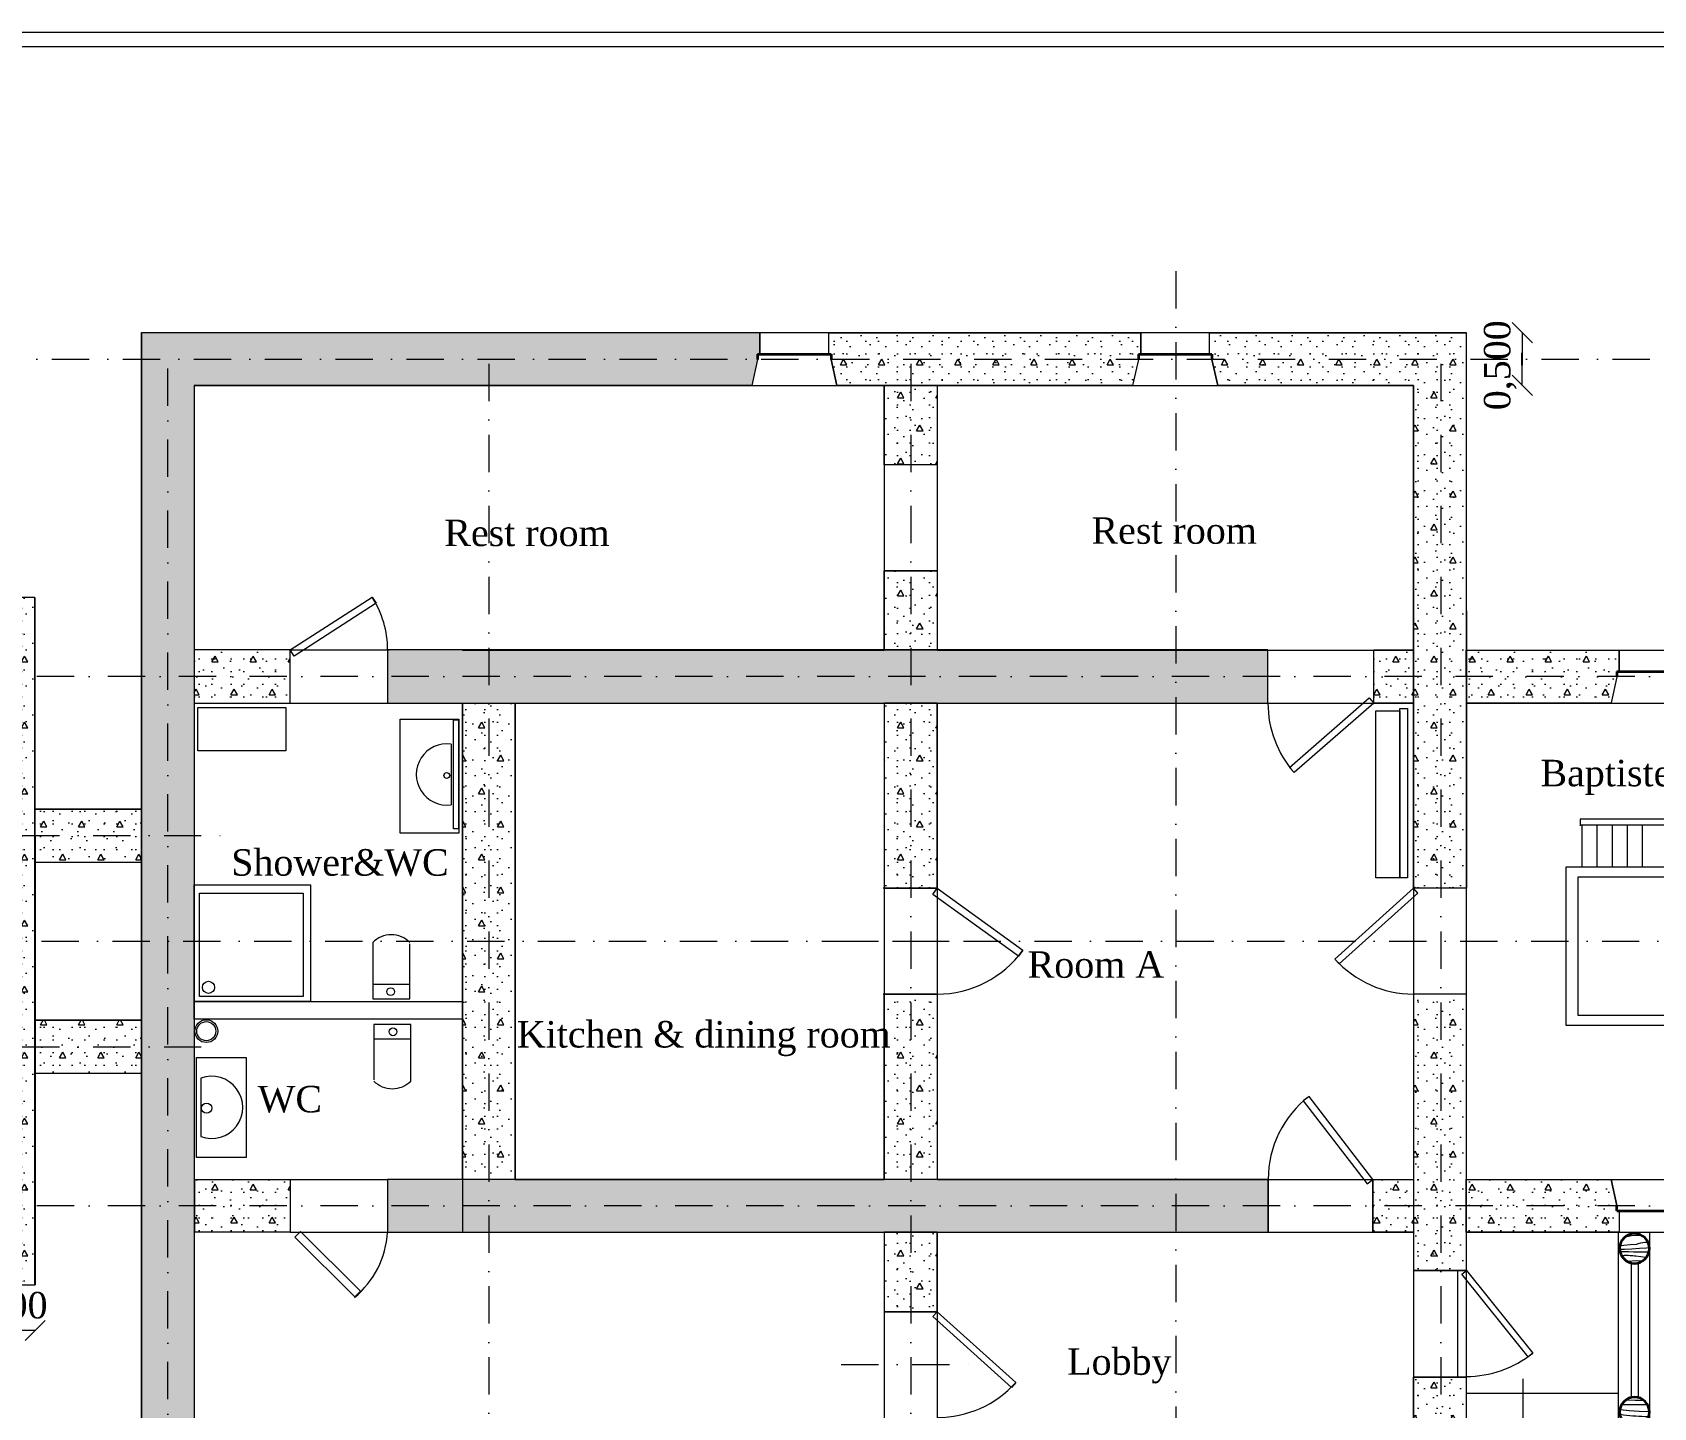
# Model space of a CAD drawing. Header units: millimetres. Extents: x 2399 to 111977, y 1313 to 59551.
# Drawn here: x 42442 to 57763, y 9646 to 22637 of the extents above; entities that cross this region are included whole.
import ezdxf

# ---------------------------------------------------------------- set-up
doc = ezdxf.new("R2010")
doc.units = ezdxf.units.MM
doc.linetypes.add('Штрихпунктирная', pattern=[670.277762, 352.777767, -176.388884, 0, -141.111112])
for name, color, linetype, lineweight in [('Basement level', 252, 'Continuous', 13), ('detail1', 7, 'Continuous', 35), ('main line', 7, 'Continuous', 13), ('scale', 7, 'Continuous', 13)]:
    doc.layers.add(name, color=color, linetype=linetype, lineweight=lineweight)
doc.layers.add('dim', color=7, linetype='Continuous')
doc.styles.add('СГЕНЕРИР_СТИЛЬ_1', font='georgia.ttf')
doc.dimstyles.new('СГЕНЕРИР_СТИЛЬ__10', dxfattribs={"dimtxt": 250, "dimasz": 190, "dimexe": 0.18, "dimexo": 0.0625, "dimgap": 0.09, "dimtad": 1, "dimdec": 3, "dimlfac": 0.001, "dimzin": 0, "dimdsep": 46, "dimtxsty": 'СГЕНЕРИР_СТИЛЬ_1', "dimblk": 'ARROWHEAD_6', "dimblk1": 'ARROWHEAD_6', "dimblk2": 'ARROWHEAD_6', "dimcen": 0.09, "dimse1": 1, "dimse2": 1, "dimclrd": 7, "dimclre": 7, "dimclrt": 7, "dimadec": 0, "dimazin": 0, "dimtfac": 1, "dimtdec": 4, "dimtmove": 2, "dimatfit": 3, "dimfxl": 1, "dimtolj": 1, "dimtzin": 0, "dimarcsym": 0})
doc.dimstyles.new('СГЕНЕРИР_СТИЛЬ__13', dxfattribs={"dimtxt": 250, "dimasz": 190, "dimexe": 0.18, "dimexo": 0.0625, "dimgap": 0.09, "dimtad": 1, "dimtih": 1, "dimtoh": 1, "dimdec": 3, "dimlfac": 0.001, "dimzin": 0, "dimdsep": 46, "dimtxsty": 'СГЕНЕРИР_СТИЛЬ_1', "dimblk": 'ARROWHEAD_6', "dimblk1": 'ARROWHEAD_6', "dimblk2": 'ARROWHEAD_6', "dimcen": 0.09, "dimse1": 1, "dimse2": 1, "dimclrd": 7, "dimclre": 7, "dimclrt": 7, "dimadec": 0, "dimazin": 0, "dimtfac": 1, "dimtdec": 4, "dimtmove": 2, "dimatfit": 3, "dimfxl": 1, "dimtolj": 1, "dimtzin": 0, "dimarcsym": 0})
pattern_1 = [(0, (2018.2, 28539.4), (0, 623.538), [60, -300]), (0, (2198.2, 28851.2), (0, 623.538), [60, -300]), (60, (2018.2, 28539.4), (-540, 311.769), [60, -300]), (60, (2378.2, 28539.4), (-540, 311.769), [60, -300]), (120, (2078.2, 28539.4), (540, 311.769), [60, -300]), (120, (2438.2, 28539.4), (540, 311.769), [60, -300]), (0, (2018.21, 28599.4), (0, 120), [0, -120, 0, -180]), (45, (2078.21, 28599.4), (-84.85282, 84.85282), [0, -90, 0, -150])]

# ---------------------------------------------------------------- blocks, each defined once
blk = doc.blocks.new('*X71')
at = {"layer": 'Basement level', "color": 252, "linetype": 'Continuous', "lineweight": 13}
for p, q in [((55493, -17279), (55482, -17281)), ((55537, -17272), (55493, -17279)), ((55581, -17269), (55537, -17272)), ((55626, -17268), (55581, -17269)), ((55635, -17269), (55626, -17268)), ((55470, -17399), (55427, -17401)), ((55465, -17362), (55431, -17364)), ((55471, -17422), (55433, -17422)), ((55442, -17456), (55468, -17456)), ((55522, -17357), (55465, -17362)), ((55482, -17456), (55468, -17456)), ((55540, -17396), (55470, -17399)), ((55512, -17423), (55471, -17422)), ((55495, -17457), (55482, -17456)), ((55509, -17458), (55495, -17457)), ((55523, -17459), (55509, -17458)), ((55554, -17424), (55512, -17423)), ((55579, -17352), (55522, -17357)), ((55536, -17460), (55523, -17459)), ((55550, -17461), (55536, -17460)), ((55610, -17392), (55540, -17396)), ((55564, -17462), (55550, -17461)), ((55596, -17424), (55554, -17424)), ((55577, -17464), (55564, -17462)), ((55672, -17475), (55577, -17464)), ((55600, -17346), (55579, -17352)), ((55638, -17425), (55596, -17424)), ((55620, -17341), (55600, -17346)), ((55679, -17387), (55610, -17392)), ((55642, -17337), (55620, -17341)), ((55680, -17425), (55638, -17425)), ((55663, -17335), (55642, -17337)), ((55684, -17333), (55663, -17335)), ((55704, -17385), (55679, -17387)), ((55696, -17426), (55680, -17425)), ((55690, -17333), (55684, -17333)), ((55539, -17509), (55497, -17512)), ((55584, -17508), (55539, -17509)), ((55628, -17510), (55584, -17508)), ((55636, -17511), (55628, -17510))]:
    blk.add_line(p, q, dxfattribs=at)
blk = doc.blocks.new('Штриховка_36', base_point=(0, 2500))
at = {"layer": 'detail1', "color": 7, "linetype": 'Continuous', "lineweight": 35}
for start, end in [(0, 180), (180, 0)]:
    blk.add_arc((55565, -17390), 141, start, end, dxfattribs=at)
at = {"layer": 'Basement level', "color": 252, "linetype": 'Continuous', "lineweight": 13}
blk.add_blockref('*X71', (0, 0), dxfattribs=at)
blk = doc.blocks.new('*X73')
at = {"layer": 'Basement level', "color": 252, "linetype": 'Continuous', "lineweight": 13}
for p, q in [((55495, -18823), (55485, -18823)), ((55571, -18826), (55495, -18823)), ((55648, -18828), (55571, -18826)), ((55649, -18828), (55648, -18828)), ((55514, -18924), (55430, -18916)), ((55461, -18964), (55431, -18959)), ((55467, -18867), (55443, -18866)), ((55490, -18967), (55461, -18964)), ((55546, -18867), (55467, -18867)), ((55519, -18970), (55490, -18967)), ((55609, -18930), (55514, -18924)), ((55548, -18973), (55519, -18970)), ((55625, -18868), (55546, -18867)), ((55577, -18975), (55548, -18973)), ((55606, -18977), (55577, -18975)), ((55635, -18979), (55606, -18977)), ((55705, -18934), (55609, -18930)), ((55687, -18869), (55625, -18868)), ((55664, -18980), (55635, -18979)), ((55693, -18981), (55664, -18980)), ((55693, -18981), (55693, -18981)), ((55705, -18934), (55705, -18934)), ((55518, -19023), (55455, -19018)), ((55584, -19027), (55518, -19023)), ((55529, -19066), (55525, -19066)), ((55597, -19068), (55529, -19066)), ((55650, -19030), (55584, -19027)), ((55662, -19030), (55650, -19030))]:
    blk.add_line(p, q, dxfattribs=at)
blk = doc.blocks.new('Штриховка_37', base_point=(0, 2500))
at = {"layer": 'detail1', "color": 7, "linetype": 'Continuous', "lineweight": 35}
for start, end in [(0, 180), (180, 0)]:
    blk.add_arc((55565, -18936), 141, start, end, dxfattribs=at)
at = {"layer": 'Basement level', "color": 252, "linetype": 'Continuous', "lineweight": 13}
blk.add_blockref('*X73', (0, 0), dxfattribs=at)
blk = doc.blocks.new('ARROWHEAD_6')
at = {"color": 0, "linetype": 'Continuous', "lineweight": 0}
for p, q in [((0, 0), (-1, 0)), ((-0.5, -0.5), (0.5, 0.5))]:
    blk.add_line(p, q, dxfattribs=at)
blk = doc.blocks.new('*D464')
at = {"layer": 'Defpoints', "color": 0, "linetype": 'Continuous', "transparency": 16777216}
for p in [(41969, 11475), (42468, 11470), (42468, 10375)]:
    blk.add_point(p, dxfattribs=at)
at = {"layer": 'dim', "color": 7, "linetype": 'Continuous', "lineweight": -2, "transparency": 16777216}
blk.add_line((42159, 10375), (42278, 10375), dxfattribs=at)
at = {"layer": 'dim', "color": 7, "linetype": 'Continuous', "lineweight": -2, "transparency": 16777216, "xscale": 190, "yscale": 190, "zscale": 190, "rotation": 180}
blk.add_blockref('ARROWHEAD_6', (41969, 10375), dxfattribs=at)
at = {"layer": 'dim', "color": 7, "linetype": 'Continuous', "lineweight": -2, "transparency": 16777216, "xscale": 190, "yscale": 190, "zscale": 190}
blk.add_blockref('ARROWHEAD_6', (42468, 10375), dxfattribs=at)
at = {"layer": 'dim', "color": 7, "linetype": 'Continuous', "lineweight": 13, "transparency": 16777216, "insert": (42160, 10584), "char_height": 250, "attachment_point": 5, "style": 'СГЕНЕРИР_СТИЛЬ_1'}
blk.add_mtext('\\A1;0,500', dxfattribs=at)
blk = doc.blocks.new('*D466')
at = {"layer": 'Defpoints', "color": 0, "linetype": 'Continuous', "transparency": 16777216}
for p in [(55118, 19801), (56522, 19801), (55118, 19303)]:
    blk.add_point(p, dxfattribs=at)
at = {"layer": 'dim', "color": 7, "linetype": 'Continuous', "lineweight": -2, "transparency": 16777216}
blk.add_line((56522, 19493), (56522, 19611), dxfattribs=at)
at = {"layer": 'dim', "color": 7, "linetype": 'Continuous', "lineweight": -2, "transparency": 16777216, "xscale": 190, "yscale": 190, "zscale": 190}
for p, rotation in [((56522, 19801), 90), ((56522, 19303), 270)]:
    blk.add_blockref('ARROWHEAD_6', p, dxfattribs=dict(at, rotation=rotation))
at = {"layer": 'dim', "color": 7, "linetype": 'Continuous', "lineweight": 13, "transparency": 16777216, "insert": (56314, 19493), "char_height": 250, "attachment_point": 5, "rotation": 90, "style": 'СГЕНЕРИР_СТИЛЬ_1'}
blk.add_mtext('\\A1;0,500', dxfattribs=at)

msp = doc.modelspace()

# ---------------------------------------------------------------- hatches: boundary and pattern name
at = {"layer": 'main line', "linetype": 'Continuous', "lineweight": 13}
h = msp.add_hatch(dxfattribs=at)
h.set_pattern_fill('БЕТОН_СТРОИТЕЛЬНЫЙ', style=0, pattern_type=2)
h.set_pattern_definition(pattern_1)
h.paths.add_polyline_path([(43472.4483, 19802.6226), (49317.6389, 19800.8658), (49317.6389, 19597.3471), (49295.2378, 19597.3471), (49295.2378, 19547.7908), (49240.1312, 19302.8857), (43971.0143, 19302.8857), (43971.0143, 8801.4965), (49240.1312, 8801.4965), (49295.2378, 8556.5914), (49295.2378, 8507.0351), (49317.6389, 8507.0351), (49317.6389, 8303.5164), (43472.4483, 8303.5164)])
h = msp.add_hatch(dxfattribs=at)
h.set_pattern_fill('БЕТОН_СТРОИТЕЛЬНЫЙ', style=0, pattern_type=2)
h.set_pattern_definition(pattern_1)
h.paths.add_polyline_path([(49967.6389, 19800.8658), (52917.2173, 19800.8658), (52917.2173, 19597.3471), (52894.8162, 19597.3471), (52894.8162, 19547.7908), (52839.7096, 19302.8857), (50045.1465, 19302.8857), (49990.04, 19547.7908), (49990.04, 19597.3471), (49967.6389, 19597.3471)])
h = msp.add_hatch(dxfattribs=at)
h.set_pattern_fill('БЕТОН_СТРОИТЕЛЬНЫЙ', style=0, pattern_type=2)
h.set_pattern_definition(pattern_1)
h.paths.add_polyline_path([(53644.7249, 19302.8857), (53589.6184, 19547.7908), (53589.6184, 19597.3471), (53567.2173, 19597.3471), (53567.2173, 19800.8658), (55992.2894, 19800.8658), (55993.8431, 14552.1911), (55494.4005, 14552.1911), (55494.4005, 19302.8857)])
h = msp.add_hatch(dxfattribs=at)
h.set_pattern_fill('БЕТОН_СТРОИТЕЛЬНЫЙ', style=0, pattern_type=2)
h.set_pattern_definition(pattern_1)
h.paths.add_polyline_path([(50492.1452, 19302.8857), (50991.5878, 19302.8857), (50991.5878, 18552.4726), (50492.1452, 18552.4726)])
h = msp.add_hatch(dxfattribs=at)
h.set_pattern_fill('БЕТОН_СТРОИТЕЛЬНЫЙ', style=0, pattern_type=2)
h.set_pattern_definition(pattern_1)
h.paths.add_polyline_path([(50492.1452, 17552.4726), (50991.5878, 17552.4726), (50991.5878, 16802.0596), (50492.1452, 16802.0596)])
h = msp.add_hatch(dxfattribs=at)
h.set_pattern_fill('БЕТОН_СТРОИТЕЛЬНЫЙ', style=0, pattern_type=2)
h.set_pattern_definition(pattern_1)
h.paths.add_polyline_path([(39926.6112, 10806.1069), (42465.4429, 10806.1069), (42465.4429, 15298.9477), (42465.4429, 17298.2753), (39926.6112, 17298.2753)])
h.paths.add_polyline_path([(40422.3238, 15298.9477), (40422.3238, 16799.0059), (41969.4664, 16799.0059), (41969.4664, 15298.9477)], flags=16)
h.paths.add_polyline_path([(40422.5703, 11305.3763), (40422.5703, 12805.4345), (41969.4664, 12805.4345), (41969.4664, 11305.3763)], flags=16)
h.paths.add_polyline_path([(40422.5703, 13304.704), (40422.5703, 14799.6782), (41969.4664, 14799.6782), (41969.4664, 13304.704)], flags=16)
h = msp.add_hatch(dxfattribs=at)
h.set_pattern_fill('БЕТОН_СТРОИТЕЛЬНЫЙ', style=0, pattern_type=2)
h.set_pattern_definition(pattern_1)
h.paths.add_polyline_path([(44877.1411, 16804.3889), (43970.1887, 16804.3889), (43970.1887, 16301.5175), (44877.1411, 16301.5175)])
h = msp.add_hatch(dxfattribs=at)
h.set_pattern_fill('БЕТОН_СТРОИТЕЛЬНЫЙ', style=0, pattern_type=2)
h.set_pattern_definition(pattern_1)
h.paths.add_polyline_path([(54118.252, 16804.3889), (45798.7863, 16804.3889), (45798.7863, 16301.5175), (54118.252, 16301.5175)])
h = msp.add_hatch(dxfattribs=at)
h.set_pattern_fill('БЕТОН_ЛЕГКИЙ', style=0, pattern_type=2)
h.set_pattern_definition([(0, (2018.2, 23324.7), (0, 779.423), [48.75, -401.25]), (0, (2243.2, 23714.45), (0, 779.423), [48.75, -401.25]), (60, (2018.2, 23324.7), (-675, 389.711), [48.75, -401.25]), (60, (2468.2, 23324.7), (-675, 389.711), [48.75, -401.25]), (120, (2067, 23324.7), (675, 389.711), [48.75, -401.25]), (120, (2517, 23324.7), (675, 389.711), [48.75, -401.25]), (0, (2018.21, 23399.73), (0, 150), [0, -150, 0, -225]), (45, (2093.21, 23399.73), (-106.066, 106.066), [0, -112.5, 0, -187.5])])
h.paths.add_polyline_path([(46505.3698, 16804.3889), (50482.8627, 16802.065), (50482.8627, 16804.3889)])
h = msp.add_hatch(dxfattribs=at)
h.set_pattern_fill('БЕТОН_СТРОИТЕЛЬНЫЙ', style=0, pattern_type=2)
h.set_pattern_definition(pattern_1)
h.paths.add_polyline_path([(55118.252, 16804.3889), (55494.4005, 16804.3889), (55494.4005, 16302.3226), (55118.252, 16302.3226)])
h = msp.add_hatch(dxfattribs=at)
h.set_pattern_fill('БЕТОН_СТРОИТЕЛЬНЫЙ', style=0, pattern_type=2)
h.set_pattern_definition(pattern_1)
h.paths.add_polyline_path([(55993.1771, 16802.0596), (57438.3313, 16802.0596), (57438.3313, 16598.5409), (57415.9302, 16598.5409), (57415.9302, 16548.9846), (57360.8236, 16304.0795), (55993.325, 16302.3226)])
h = msp.add_hatch(dxfattribs=at)
h.set_pattern_fill('БЕТОН_СТРОИТЕЛЬНЫЙ', style=0, pattern_type=2)
h.set_pattern_definition(pattern_1)
h.paths.add_polyline_path([(46505.3698, 16301.5175), (47002.1146, 16301.5175), (47002.1146, 11801.1334), (46505.3698, 11801.1334)])
h = msp.add_hatch(dxfattribs=at)
h.set_pattern_fill('БЕТОН_СТРОИТЕЛЬНЫЙ', style=0, pattern_type=2)
h.set_pattern_definition(pattern_1)
h.paths.add_polyline_path([(50492.1452, 14552.1911), (50991.5878, 14552.1911), (50991.5878, 16302.3226), (50492.1452, 16302.3226)])
h = msp.add_hatch(dxfattribs=at)
h.set_pattern_fill('БЕТОН_СТРОИТЕЛЬНЫЙ', style=0, pattern_type=2)
h.set_pattern_definition(pattern_1)
h.paths.add_polyline_path([(42465.4429, 10806.1069), (42468.2429, 10806.1069), (42468.2429, 12805.4345), (43473.2711, 12805.4345), (43473.2711, 13304.704), (42468.803, 13304.704), (42468.803, 14799.6782), (43472.4483, 14799.6782), (43472.4483, 15298.9477), (42465.4429, 15298.9477)])
h = msp.add_hatch(dxfattribs=at)
h.set_pattern_fill('БЕТОН_СТРОИТЕЛЬНЫЙ', style=0, pattern_type=2)
h.set_pattern_definition(pattern_1)
h.paths.add_polyline_path([(50492.1484, 13552.1911), (50991.5878, 13552.1911), (50991.5878, 11802.0596), (50492.1484, 11802.0596)])
h = msp.add_hatch(dxfattribs=at)
h.set_pattern_fill('БЕТОН_СТРОИТЕЛЬНЫЙ', style=0, pattern_type=2)
h.set_pattern_definition(pattern_1)
h.paths.add_polyline_path([(55492.8468, 10939.8233), (55993.8431, 10939.8233), (55993.8431, 13552.1911), (55492.8468, 13552.1911)])
h = msp.add_hatch(dxfattribs=at)
h.set_pattern_fill('БЕТОН_СТРОИТЕЛЬНЫЙ', style=0, pattern_type=2)
h.set_pattern_definition(pattern_1)
h.paths.add_polyline_path([(43976.9636, 11802.0596), (44877.1411, 11802.0596), (44877.1411, 11302.3226), (43976.9636, 11302.3226)])
h = msp.add_hatch(dxfattribs=at)
h.set_pattern_fill('БЕТОН_СТРОИТЕЛЬНЫЙ', style=0, pattern_type=2)
h.set_pattern_definition(pattern_1)
h.paths.add_polyline_path([(45798.7863, 11302.3226), (54120.4672, 11302.3226), (54120.4672, 11802.0596), (45798.7863, 11802.0596)])
h = msp.add_hatch(dxfattribs=at)
h.set_pattern_fill('БЕТОН_СТРОИТЕЛЬНЫЙ', style=0, pattern_type=2)
h.set_pattern_definition(pattern_1)
h.paths.add_polyline_path([(55110.0543, 11802.0596), (55492.8468, 11802.0596), (55492.8468, 11302.3226), (55110.0543, 11302.3226)])
h = msp.add_hatch(dxfattribs=at)
h.set_pattern_fill('БЕТОН_СТРОИТЕЛЬНЫЙ', style=0, pattern_type=2)
h.set_pattern_definition(pattern_1)
h.paths.add_polyline_path([(55992.6778, 11802.0596), (57360.8236, 11802.0596), (57415.9302, 11555.3976), (57415.9302, 11505.8413), (57438.3313, 11505.8413), (57438.3313, 11302.3226), (55992.6223, 11302.3226)])
h = msp.add_hatch(dxfattribs=at)
h.set_pattern_fill('БЕТОН_СТРОИТЕЛЬНЫЙ', style=0, pattern_type=2)
h.set_pattern_definition(pattern_1)
h.paths.add_polyline_path([(50492.1452, 10551.9096), (50991.5878, 10551.9096), (50991.5878, 11302.3226), (50492.1452, 11302.3226)])
h = msp.add_hatch(dxfattribs=at)
h.set_pattern_fill('БЕТОН_СТРОИТЕЛЬНЫЙ', style=0, pattern_type=2)
h.set_pattern_definition(pattern_1)
h.paths.add_polyline_path([(53567.2173, 8303.5164), (53567.2173, 8507.0351), (53589.6184, 8507.0351), (53589.6184, 8556.5914), (53644.7249, 8801.4965), (55492.8468, 8801.4965), (55492.8468, 9934.1504), (55992.2894, 9934.1504), (55992.2894, 8301.7596)])

# ---------------------------------------------------------------- linework, layer by layer
at = {"layer": 'Basement level', "color": 252, "linetype": 'Continuous', "lineweight": 13, "flags": 128}
for points in [[(43472.4483, 19802.6226), (49317.6389, 19800.8658), (49317.6389, 19597.3471), (49295.2378, 19597.3471), (49295.2378, 19547.7908), (49240.1312, 19302.8857), (43971.0143, 19302.8857), (43971.0143, 8801.4965), (49240.1312, 8801.4965), (49295.2378, 8556.5914), (49295.2378, 8507.0351), (49317.6389, 8507.0351), (49317.6389, 8303.5164), (43472.4483, 8303.5164)], [(49967.6389, 19800.8658), (52917.2173, 19800.8658), (52917.2173, 19597.3471), (52894.8162, 19597.3471), (52894.8162, 19547.7908), (52839.7096, 19302.8857), (50045.1465, 19302.8857), (49990.04, 19547.7908), (49990.04, 19597.3471), (49967.6389, 19597.3471)], [(53644.7249, 19302.8857), (53589.6184, 19547.7908), (53589.6184, 19597.3471), (53567.2173, 19597.3471), (53567.2173, 19800.8658), (55992.2894, 19800.8658), (55993.8431, 14552.1911), (55494.4005, 14552.1911), (55494.4005, 19302.8857)], [(50492.1452, 19302.8857), (50991.5878, 19302.8857), (50991.5878, 18552.4726), (50492.1452, 18552.4726)], [(50492.1452, 17552.4726), (50991.5878, 17552.4726), (50991.5878, 16802.0596), (50492.1452, 16802.0596)], [(39926.6112, 10806.1069), (42465.4429, 10806.1069), (42465.4429, 15298.9477), (42465.4429, 17298.2753), (39926.6112, 17298.2753)], [(46505.3698, 16804.3889), (50482.8627, 16802.065), (50482.8627, 16804.3889)], [(55118.252, 16804.3889), (55494.4005, 16804.3889), (55494.4005, 16302.3226), (55118.252, 16302.3226)], [(55993.1771, 16802.0596), (57438.3313, 16802.0596), (57438.3313, 16598.5409), (57415.9302, 16598.5409), (57415.9302, 16548.9846), (57360.8236, 16304.0795), (55993.325, 16302.3226)], [(46505.3698, 16301.5175), (47002.1146, 16301.5175), (47002.1146, 11801.1334), (46505.3698, 11801.1334)], [(50492.1452, 14552.1911), (50991.5878, 14552.1911), (50991.5878, 16302.3226), (50492.1452, 16302.3226)], [(42465.4429, 10806.1069), (42468.2429, 10806.1069), (42468.2429, 12805.4345), (43473.2711, 12805.4345), (43473.2711, 13304.704), (42468.803, 13304.704), (42468.803, 14799.6782), (43472.4483, 14799.6782), (43472.4483, 15298.9477), (42465.4429, 15298.9477)], [(50492.1484, 13552.1911), (50991.5878, 13552.1911), (50991.5878, 11802.0596), (50492.1484, 11802.0596)], [(55492.8468, 10939.8233), (55993.8431, 10939.8233), (55993.8431, 13552.1911), (55492.8468, 13552.1911)], [(55110.0543, 11802.0596), (55492.8468, 11802.0596), (55492.8468, 11302.3226), (55110.0543, 11302.3226)], [(55992.6778, 11802.0596), (57360.8236, 11802.0596), (57415.9302, 11555.3976), (57415.9302, 11505.8413), (57438.3313, 11505.8413), (57438.3313, 11302.3226), (55992.6223, 11302.3226)], [(50492.1452, 10551.9096), (50991.5878, 10551.9096), (50991.5878, 11302.3226), (50492.1452, 11302.3226)], [(53567.2173, 8303.5164), (53567.2173, 8507.0351), (53589.6184, 8507.0351), (53589.6184, 8556.5914), (53644.7249, 8801.4965), (55492.8468, 8801.4965), (55492.8468, 9934.1504), (55992.2894, 9934.1504), (55992.2894, 8301.7596)]]:
    msp.add_lwpolyline(points, close=True, dxfattribs=at)
at = {"layer": 'detail1', "color": 7, "linetype": 'Continuous', "lineweight": 35}
for p, q in [((49295.2378, 19597.3471), (49295.2378, 19547.7908)), ((49295.2378, 19597.3471), (49990.04, 19597.3471)), ((49990.04, 19597.3471), (49990.04, 19547.7908)), ((52894.8162, 19597.3471), (52894.8162, 19547.7908)), ((52894.8162, 19597.3471), (53589.6184, 19597.3471)), ((53589.6184, 19597.3471), (53589.6184, 19547.7908)), ((57415.9302, 16598.5409), (58110.7324, 16598.5409)), ((57415.9302, 16598.5409), (57415.9302, 16548.9846)), ((57415.9302, 11505.8413), (57415.9302, 11555.3976)), ((57415.9302, 11505.8413), (58110.7324, 11505.8413))]:
    msp.add_line(p, q, dxfattribs=at)
at = {"layer": 'main line', "color": 7, "linetype": 'Continuous', "lineweight": 13}
for p, q in [((65302.8493, 22637.3888), (33850.9537, 22637.3888)), ((34949.5144, 22503.4992), (65127.5997, 22503.4992)), ((43472.4483, 19802.6226), (55992.2894, 19802.6226)), ((43472.4483, 19802.6226), (43472.4483, 8301.7596)), ((49317.6389, 19597.3471), (49317.6389, 19800.8658)), ((49967.6389, 19597.3471), (49967.6389, 19800.8658)), ((52917.2173, 19597.3471), (52917.2173, 19800.8658)), ((53567.2173, 19597.3471), (53567.2173, 19800.8658)), ((55992.2894, 19802.6226), (55993.1771, 16802.0596)), ((49295.2378, 19547.7908), (49240.1312, 19302.8857)), ((49990.04, 19547.7908), (50045.1465, 19302.8857)), ((52894.8162, 19547.7908), (52839.7096, 19302.8857)), ((53589.6184, 19547.7908), (53644.7249, 19302.8857)), ((43971.0143, 19302.8857), (50492.1452, 19302.8857)), ((43971.0143, 19302.8857), (43971.0143, 8751.3892)), ((50492.1452, 19302.8857), (50492.1452, 16802.0596)), ((50991.5878, 19302.8857), (55492.8468, 19302.8857)), ((50991.5878, 19302.8857), (50991.5878, 16802.0596)), ((55492.8468, 19302.8857), (55492.8468, 16802.0596)), ((50991.5878, 18552.4726), (50492.1452, 18552.4726)), ((50991.5878, 17552.4726), (50492.1452, 17552.4726)), ((42465.4429, 17298.2753), (42465.4429, 15298.9477)), ((44877.1411, 16804.3889), (45652.0602, 17303.3181)), ((45689.834, 17244.6492), (44914.9148, 16745.72)), ((45652.0602, 17303.3181), (45689.834, 17244.6492)), ((44877.1411, 16804.3889), (45812.8259, 16804.3889)), ((44914.9148, 16745.72), (44877.1411, 16804.3889)), ((46505.3698, 16802.0596), (50492.1452, 16802.0596)), ((50991.5878, 16802.0596), (55494.4005, 16802.0596)), ((54118.252, 16304.9463), (54118.252, 16804.3889)), ((55118.252, 16304.9463), (55118.252, 16804.3889)), ((55993.1771, 16802.0596), (60009.4479, 16802.0596)), ((57438.3313, 16598.5409), (57438.3313, 16802.0596)), ((57415.9302, 16548.9846), (57360.8236, 16304.0795)), ((44005.0705, 16259.9388), (44836.4981, 16259.9388)), ((44005.0705, 15849.4873), (44005.0705, 16259.9388)), ((44836.4981, 16259.9388), (44836.4981, 15849.4873)), ((44877.1411, 16301.5175), (45798.7863, 16301.5175)), ((46505.3698, 16301.5175), (46505.3698, 11302.3226)), ((47004.8124, 16302.3226), (47004.8124, 11802.0596)), ((47004.8124, 16302.3226), (50492.1452, 16302.3226)), ((50492.1452, 16302.3226), (50492.1452, 11802.0596)), ((50991.5878, 16302.3226), (55494.4005, 16302.3226)), ((50991.5878, 16302.3226), (50991.5878, 11802.0596)), ((54322.3323, 15693.4835), (55075.7797, 16350.9921)), ((55118.252, 16302.3226), (54364.8045, 15644.814)), ((55075.7797, 16350.9921), (55118.252, 16302.3226)), ((55365.2398, 16251.1454), (55437.9845, 16251.1454)), ((55365.2398, 14650.7631), (55365.2398, 16251.1454)), ((55437.9845, 16251.1454), (55437.9845, 14650.7631)), ((55492.8468, 16302.3226), (55492.8468, 11802.0596)), ((55993.1771, 16302.3226), (55992.6778, 11802.0596)), ((55993.325, 16302.3226), (59510.0053, 16302.3226)), ((45916.0466, 16149.4918), (46471.7349, 16149.4918)), ((45916.0466, 15073.4771), (45916.0466, 16149.4918)), ((46422.3993, 16143.8902), (46467.8647, 16143.8902)), ((46422.3993, 15113.3409), (46422.3993, 16143.8902)), ((46467.8647, 16143.8902), (46467.8647, 15113.3409)), ((46471.7349, 16149.4918), (46471.7349, 15073.4771)), ((55137.3454, 16227.5858), (55365.2398, 16227.5858)), ((55137.3454, 14650.7631), (55137.3454, 16227.5858)), ((55365.2398, 16227.5858), (55365.2398, 14650.7631)), ((44836.4981, 15849.4873), (44005.0705, 15849.4873)), ((46398.3434, 15913.7974), (46398.3434, 15341.2895)), ((54364.8045, 15644.814), (54322.3323, 15693.4835)), ((42465.4429, 15298.9477), (43472.4483, 15298.9477)), ((42465.4429, 15298.9477), (42468.8029, 14799.6782)), ((58392.0424, 15203.7107), (57070.1778, 15203.7107)), ((57070.1778, 15203.7107), (57070.1778, 15140.5643)), ((46471.7349, 15073.4771), (45916.0466, 15073.4771)), ((46467.8647, 15113.3409), (46422.3993, 15113.3409)), ((57070.1778, 15152.3516), (58328.896, 15152.3516)), ((57087.1862, 14754.5544), (57087.1862, 15152.3516)), ((57230.1487, 14754.5544), (57230.1487, 15152.3516)), ((57373.1111, 14754.5544), (57373.1111, 15152.3516)), ((57516.0735, 14754.5544), (57516.0735, 15152.3516)), ((57659.036, 14754.5544), (57659.036, 15152.3516)), ((42468.8029, 14799.6782), (42468.8029, 13304.704)), ((42468.8029, 14799.6782), (43472.4483, 14799.6782)), ((56935.6349, 14754.5544), (58611.6717, 14754.5544)), ((56935.6349, 13256.5965), (56935.6349, 14754.5544)), ((43971.0143, 14585.9001), (45070.2144, 14585.9001)), ((43971.0143, 13482.1817), (43971.0143, 14585.9001)), ((45070.2144, 14585.9001), (45070.2144, 13482.1817)), ((55365.2398, 14650.7631), (55137.3454, 14650.7631)), ((55437.9845, 14650.7631), (55365.2398, 14650.7631)), ((57050.8624, 14660.2773), (58496.4441, 14660.2773)), ((57050.8624, 13350.8736), (57050.8624, 14660.2773)), ((44021.479, 14507.0934), (45000.5008, 14507.0934)), ((44021.479, 13528.0716), (44021.479, 14507.0934)), ((45000.5008, 14507.0934), (45000.5008, 13528.0716)), ((50981.484, 14552.1911), (50482.0415, 14552.1911)), ((50950.1359, 14494.7561), (50991.5878, 14552.1911)), ((51761.0091, 13909.5343), (50950.1359, 14494.7561)), ((50991.5878, 14552.1911), (51802.461, 13966.9692)), ((55494.4005, 14552.1911), (54752.0264, 13882.2037)), ((54792.8436, 13836.9766), (55535.2177, 14506.9639)), ((55993.8431, 14552.1911), (55494.4005, 14552.1911)), ((55535.2177, 14506.9639), (55494.4005, 14552.1911)), ((45657.543, 14039.6826), (45657.543, 13506.2218)), ((46009.1421, 13506.2218), (46009.1421, 14027.5584)), ((51802.461, 13966.9692), (51761.0091, 13909.5343)), ((54752.0264, 13882.2037), (54792.8436, 13836.9766)), ((45657.543, 13645.649), (46009.1421, 13645.649)), ((45000.5008, 13528.0716), (44021.479, 13528.0716)), ((45657.543, 13506.2218), (46009.1421, 13506.2218)), ((50981.484, 13552.1911), (50482.0415, 13552.1911)), ((55993.8431, 13552.1911), (55494.4005, 13552.1911)), ((45070.2144, 13482.1817), (43971.0143, 13482.1817)), ((58496.4441, 13350.8736), (57050.8624, 13350.8736)), ((42468.8029, 13304.704), (42468.2429, 12805.4345)), ((42468.8029, 13304.704), (43472.4483, 13304.704)), ((46018.7727, 13264.6992), (45667.1735, 13264.6992)), ((45667.1735, 13264.6992), (45667.1735, 12743.3625)), ((46018.7727, 12731.2384), (46018.7727, 13264.6992)), ((58611.6717, 13256.5965), (56935.6349, 13256.5965)), ((46018.7727, 13125.2719), (45667.1735, 13125.2719)), ((43992.2683, 12954.4049), (44462.0775, 12954.4049)), ((43992.2683, 12009.7347), (43992.2683, 12954.4049)), ((44462.0775, 12954.4049), (44462.0775, 12009.7347)), ((42468.2429, 12805.4345), (42468.2429, 10806.1069)), ((42468.2429, 12805.4345), (43472.4483, 12805.4345)), ((44032.682, 12757.3881), (44032.682, 12206.7515)), ((54506.5478, 12586.3187), (54451.8989, 12544.2651)), ((55110.0543, 11802.0596), (54506.5478, 12586.3187)), ((54451.8989, 12544.2651), (55055.4054, 11760.0059)), ((44462.0775, 12009.7347), (43992.2683, 12009.7347)), ((44877.1411, 11802.0596), (45798.7863, 11802.0596)), ((47004.8124, 11802.0596), (50492.1452, 11802.0596)), ((50991.5878, 11802.0596), (55492.8468, 11802.0596)), ((54120.4672, 11802.0596), (54120.4672, 11302.3226)), ((55055.4054, 11760.0059), (55110.0543, 11802.0596)), ((55110.0543, 11802.0596), (55110.0543, 11302.3226)), ((55992.6778, 11802.0596), (59510.0053, 11802.0596)), ((57415.9302, 11555.3976), (57360.8236, 11800.3027)), ((57438.3313, 11505.8413), (57438.3313, 11302.3226)), ((44877.1411, 11302.3226), (45802.8134, 11302.3226)), ((44976.2148, 11310.4656), (44922.6065, 11256.8572)), ((44922.6065, 11256.8572), (45487.3858, 10692.0779)), ((45540.9941, 10745.6862), (44976.2148, 11310.4656)), ((46505.3698, 11302.3226), (50492.1452, 11302.3226)), ((50492.1452, 11302.3226), (50492.1452, 8801.4965)), ((50991.5878, 11302.3226), (55492.8468, 11302.3226)), ((50991.5878, 11302.3226), (50991.5878, 8801.4965)), ((55492.8468, 11302.3226), (55492.8468, 8801.4965)), ((55992.6223, 11302.3226), (55992.2894, 8301.7596)), ((55992.6223, 11302.3226), (60009.4479, 11302.3226)), ((57428.1192, 11302.3226), (57428.1192, 7893.498)), ((57723.6238, 11302.3226), (57723.6238, 7905.0833)), ((55992.2894, 10939.8233), (55492.8468, 10939.8233)), ((55908.2369, 10939.8233), (55908.2369, 9934.1504)), ((55950.741, 10905.174), (55993.8431, 10939.8233)), ((56577.2826, 10125.7845), (55950.741, 10905.174)), ((55993.8431, 10939.8233), (56620.3847, 10160.4337)), ((57553.0431, 9740.9722), (57553.0431, 11011.9786)), ((57616.2044, 11012.6807), (57616.2044, 9740.2702)), ((45487.3858, 10692.0779), (45540.9941, 10745.6862)), ((50991.5878, 10551.9096), (50492.1452, 10551.9096)), ((50950.1474, 10505.1178), (50992.2894, 10551.9096)), ((51693.2093, 9835.8951), (50950.1474, 10505.1178)), ((50992.2894, 10551.9096), (51735.3513, 9882.6868)), ((56620.3847, 10160.4337), (56577.2826, 10125.7845)), ((51735.3513, 9882.6868), (51693.2093, 9835.8951)), ((55992.2894, 9934.1504), (55492.8468, 9934.1504)), ((56531.8585, 7753.1578), (56531.8585, 9918.148)), ((55992.4559, 9783.498), (57428.1192, 9783.498))]:
    msp.add_line(p, q, dxfattribs=at)
at = {"layer": 'main line', "color": 7, "linetype": 'Штрихпунктирная', "lineweight": 13}
for p, q in [((53247.62, 20380.9692), (53247.62, 5072.1884)), ((39273.7033, 19552.1911), (60936.3554, 19552.1911)), ((43721.7313, 6372.0116), (43721.7313, 19506.4197)), ((46755.0911, 19506.4197), (46755.0911, 6372.0116)), ((50742.2173, 19506.4197), (50742.2173, 6372.0116)), ((55753.0227, 19506.4197), (55753.0227, 6372.0116)), ((60936.3554, 16552.1911), (38834.402, 16552.1911)), ((38992.7209, 15049.3129), (44346.1493, 15049.3129)), ((37164.0782, 14052.1911), (62522.427, 14052.1911)), ((50074.9106, 14052.1911), (51357.8863, 14052.1911)), ((38992.7209, 13055.0693), (44155.5207, 13055.0693)), ((60936.3554, 11552.1911), (38657.6641, 11552.1911)), ((50085.0143, 10051.9096), (51367.99, 10051.9096))]:
    msp.add_line(p, q, dxfattribs=at)
at = {"layer": 'main line', "color": 7, "linetype": 'Continuous', "lineweight": 13, "flags": 128}
for points in [[(44877.1411, 16804.3889), (43970.1887, 16804.3889), (43970.1887, 16301.5175), (44877.1411, 16301.5175)], [(54118.252, 16804.3889), (45798.7863, 16804.3889), (45798.7863, 16301.5175), (54118.252, 16301.5175)], [(43971.0143, 13482.1817), (46505.3698, 13482.1817), (46505.3698, 13314.869), (43971.0143, 13314.869)], [(43976.9636, 11802.0596), (44877.1411, 11802.0596), (44877.1411, 11302.3226), (43976.9636, 11302.3226)], [(45798.7863, 11302.3226), (54120.4672, 11302.3226), (54120.4672, 11802.0596), (45798.7863, 11802.0596)]]:
    msp.add_lwpolyline(points, close=True, dxfattribs=at)
at = {"layer": 'main line', "color": 7, "linetype": 'Continuous', "lineweight": 13}
for centre, radius in [((46357.74, 15617.3926), 27.6133), ((44106.3478, 13615.9714), 57.5097), ((45827.2782, 13575.0077), 36.6242), ((44085.2316, 13202.0786), 107.6919), ((44085.2316, 13202.0786), 90.1616), ((45849.0375, 13195.9132), 36.6242), ((44088.2509, 12474.4922), 48.4512)]:
    msp.add_circle(centre, radius, dxfattribs=at)
for centre, radius, start, end in [((44877.1411, 16804.3889), 921.6453, 0, 32.77532791), ((55118.252, 16302.3226), 1000.0003, 180.04613193, 221.11012525), ((46358.9915, 15627.5435), 288.9462, 82.17249416, 277.82750584), ((45833.3426, 13865.9037), 247.1934, 44.66881421, 135.33118579), ((50991.5878, 14552.1911), 1000, 270, 324.18133474), ((55494.4005, 14552.1911), 1000.0012, 222.06602724, 269.91098136), ((44136.1058, 12482.0698), 294.1031, 249.41122956, 110.58877044), ((45842.9731, 12905.0173), 247.1934, 224.66881421, 315.33118579), ((55110.0543, 11802.0596), 989.5871, 127.57915868, 180), ((44930.7494, 11355.931), 869.6907, 309.57778171, 356.46600804), ((54120.4672, 11302.3226), 989.5871, 0, 1.00041269), ((55993.8431, 10939.8233), 1000.0012, 269.91098136, 308.79536926), ((50992.2894, 10551.9096), 1000, 270, 317.99289758)]:
    msp.add_arc(centre, radius, start, end, dxfattribs=at)

# ---------------------------------------------------------------- block references
at = {"layer": 'Basement level', "color": 252, "linetype": 'Continuous', "lineweight": 13}
for name in ['Штриховка_36', 'Штриховка_37']:
    msp.add_blockref(name, (2018.2145, 31039.4004), dxfattribs=at)

# ---------------------------------------------------------------- texts
at = {"layer": 'scale', "color": 7, "linetype": 'Continuous', "lineweight": 13, "char_height": 250, "attachment_point": 4, "style": 'СГЕНЕРИР_СТИЛЬ_1'}
for s, insert in [('\\A1;Rest room', (46334.3429, 17907.792)), ('\\A1;Rest room', (52450.6297, 17929.7247)), ('\\A1;Baptistery', (56693.6203, 15599.5254)), ('\\A1;Room A', (51847.3884, 13829.4941)), ('\\A1;Kitchen & dining room ', (47019.6268, 13131.3526)), ('\\A1;Lobby', (52220.8148, 10039.3652))]:
    msp.add_mtext(s, dxfattribs=dict(at, insert=insert))
for s, insert, line_spacing_factor in [('\\A1;Shower&WC', (44320.6021, 14793.2149), 1.00886), ('\\A1;WC', (44570.9304, 12557.3723), 0.974901)]:
    msp.add_mtext(s, dxfattribs=dict(at, insert=insert, line_spacing_factor=line_spacing_factor))

# ---------------------------------------------------------------- dimensions: what is measured, and where the dimension line sits
at = {"layer": 'dim', "color": 7, "linetype": 'Continuous', "lineweight": 13}
dim = msp.add_linear_dim(base=(56522.3468, 19800.8658), p1=(55117.7153, 19302.8857), p2=(55117.7153, 19800.8658), angle=90, text='0,500', dimstyle='СГЕНЕРИР_СТИЛЬ__10', dxfattribs=at)
dim.commit()
dim.dimension.update_dxf_attribs({"geometry": '*D466', "text_midpoint": (56314.0134, 19493.0882), "dimtype": 160, "text_rotation": 90})
dim = msp.add_linear_dim(base=(42468.2429, 10375.4476), p1=(41969.4664, 11475.0937), p2=(42468.2429, 11470.3742), text='0,500', dimstyle='СГЕНЕРИР_СТИЛЬ__13', dxfattribs=at)
dim.commit()
dim.dimension.update_dxf_attribs({"geometry": '*D464', "text_midpoint": (42160.0671, 10583.7809), "dimtype": 160})

doc.saveas('drawing.dxf')
